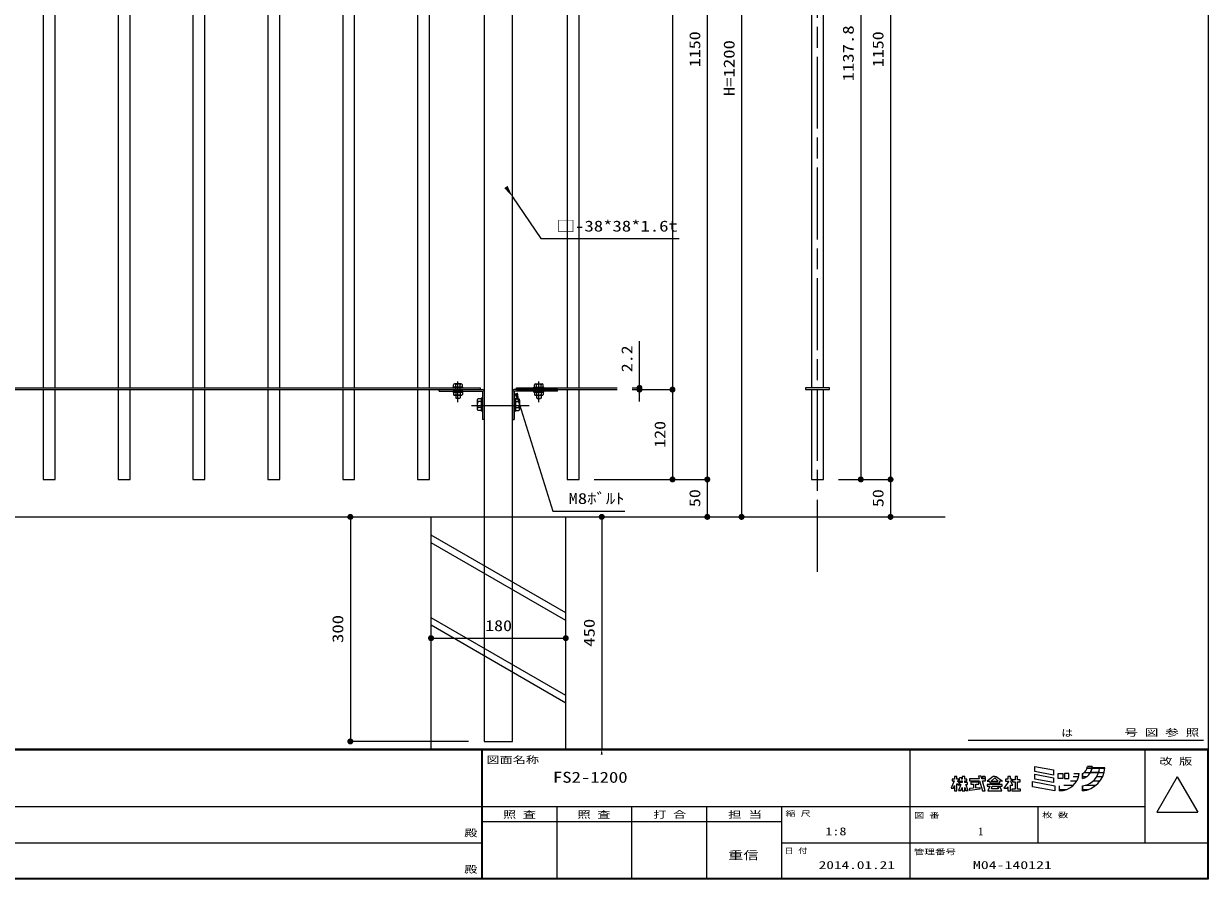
# Model space of a CAD drawing. Units: millimetres on the paper, scale 1:8. Extents: x -204 to 194, y -148 to 137.
# Drawn here: x -4 to 193.7, y -147.9 to -5 of the extents above; entities that cross this region are included whole.
import ezdxf
from ezdxf.enums import TextEntityAlignment as Align

# ---------------------------------------------------------------- set-up
doc = ezdxf.new("R2010")
doc.units = ezdxf.units.MM
doc.linetypes.add('CHAIN', pattern=[18.5, 12, -1.5, 3.5, -1.5])
doc.linetypes.add('DASHED_SPACED', pattern=[12, 6, -6])
for name, color, linetype, lineweight in [('0-1_0', 6, 'Continuous', 25), ('0-2_DIM1', 3, 'Continuous', 25), ('0-3_横桟', 2, 'Continuous', 25), ('0-4_文字', 7, 'Continuous', 25), ('0-6_ｾﾝﾀｰ', 1, 'CHAIN', 25), ('0-7_縦格子', 6, 'Continuous', 25), ('0-8_支柱', 60, 'Continuous', 25), ('0-9_THN', 4, 'Continuous', 9), ('0-A_下地', 30, 'Continuous', 9)]:
    doc.layers.add(name, color=color, linetype=linetype, lineweight=lineweight)
doc.styles.add('ＭＳ ゴシック', font='')
doc.styles.add('ＭＳ 明朝', font='')
doc.styles.get('ＭＳ ゴシック').set_extended_font_data('MS Gothic')
doc.styles.get('ＭＳ 明朝').set_extended_font_data('MS Mincho')

# ---------------------------------------------------------------- blocks, each defined once
blk = doc.blocks.new('filled_dot')
at = {"color": 0, "linetype": 'Continuous', "lineweight": -2, "const_width": 1.25}
blk.add_lwpolyline([(-0.625, 0, 1), (0.625, 0, 1)], format="xyb", close=True, dxfattribs=at)
blk = doc.blocks.new('filled_arrow')
at = {"color": 0, "linetype": 'Continuous', "lineweight": -2}
blk.add_solid([(7.5, 1.25), (0, 0), (7.5, -1.25)], dxfattribs=at)

msp = doc.modelspace()

# ---------------------------------------------------------------- linework, layer by layer
at = {"layer": '0-1_0'}
for p, q in [((193.747, 137.208), (193.747, -147.875)), ((-204.03, -126.083), (193.747, -126.083)), ((-203.887, -126.226), (193.605, -126.226)), ((72.389, -126.083), (72.389, -147.875)), ((72.532, -126.083), (72.532, -147.875)), ((143.91, -126.083), (143.91, -147.875)), ((153.631, -124.654), (192.928, -124.654)), ((153.631, -124.654), (192.928, -124.654)), ((183.207, -141.802), (183.207, -126.083)), ((193.605, -126.226), (193.605, -147.732)), ((167.888, -130.458), (164.811, -129.884)), ((167.888, -129.606), (167.888, -130.458)), ((168.657, -131.043), (168.657, -130.195)), ((168.657, -130.195), (169.455, -130.195)), ((169.455, -130.195), (169.455, -131.043)), ((169.71, -130.195), (169.71, -131.043)), ((170.468, -130.195), (169.71, -130.195)), ((170.468, -131.043), (170.468, -130.195)), ((171.32, -130.195), (172.182, -130.195)), ((171.32, -130.195), (172.182, -130.195)), ((172.726, -131.043), (172.726, -130.195)), ((172.726, -130.195), (172.726, -131.043)), ((173.549, -129.032), (174.366, -129.032)), ((174.083, -130.062), (174.353, -129.245)), ((175.439, -130.062), (174.083, -130.062)), ((174.366, -129.032), (174.353, -129.245)), ((175.6, -129.245), (174.353, -129.245)), ((176.453, -129.245), (175.6, -129.245)), ((176.453, -129.245), (175.6, -129.245)), ((151.363, -131.145), (150.961, -131.145)), ((151.197, -132.638), (151.363, -132.232)), ((151.363, -130.691), (151.363, -131.145)), ((151.782, -130.691), (151.363, -130.691)), ((151.363, -132.232), (151.363, -133.108)), ((151.782, -131.145), (151.782, -130.691)), ((151.782, -133.108), (151.782, -131.938)), ((152.446, -132.02), (152.033, -133.034)), ((152.149, -131.564), (152.258, -130.863)), ((152.515, -131.564), (152.149, -131.564)), ((152.196, -131.726), (152.196, -132.02)), ((152.643, -131.726), (152.196, -131.726)), ((152.196, -132.02), (152.446, -132.02)), ((152.258, -130.863), (152.552, -130.863)), ((152.534, -131.443), (152.515, -131.564)), ((152.534, -131.443), (152.643, -131.443)), ((152.552, -130.863), (152.552, -131.147)), ((152.643, -131.147), (152.552, -131.147)), ((152.643, -130.703), (152.643, -131.147)), ((153.069, -130.703), (152.643, -130.703)), ((152.643, -131.443), (152.643, -131.726)), ((153.069, -131.147), (153.069, -130.703)), ((153.069, -131.726), (153.069, -131.443)), ((153.647, -133.034), (153.27, -132.02)), ((153.9, -131.123), (153.9, -131.41)), ((155.493, -131.123), (153.9, -131.123)), ((153.9, -131.41), (155.572, -131.41)), ((155.444, -131.678), (154.07, -131.678)), ((154.07, -131.678), (154.07, -131.991)), ((154.07, -131.991), (154.538, -131.991)), ((154.538, -131.991), (154.538, -132.618)), ((154.936, -131.991), (155.444, -131.991)), ((154.936, -132.583), (154.936, -131.991)), ((155.444, -131.991), (155.444, -131.678)), ((155.572, -131.41), (156.036, -133.108)), ((156.553, -131.123), (155.952, -131.123)), ((156.03, -131.41), (156.553, -131.41)), ((156.494, -133.108), (156.03, -131.41)), ((156.553, -131.41), (156.553, -131.123)), ((157.838, -130.697), (156.807, -131.475)), ((156.807, -131.475), (157.247, -131.475)), ((159.341, -132.038), (156.821, -132.038)), ((157.276, -132.328), (156.963, -133.108)), ((157.247, -131.475), (157.247, -131.781)), ((157.247, -131.781), (158.923, -131.781)), ((157.51, -131.475), (158.085, -130.917)), ((157.51, -131.475), (158.66, -131.475)), ((157.537, -132.792), (157.649, -132.328)), ((157.649, -132.328), (159.341, -132.328)), ((158.085, -130.697), (157.838, -130.697)), ((158.085, -130.697), (158.332, -130.697)), ((158.66, -131.475), (158.085, -130.917)), ((158.332, -130.697), (159.363, -131.475)), ((159.005, -132.492), (158.633, -132.492)), ((158.633, -132.492), (158.684, -132.792)), ((159.363, -131.475), (158.923, -131.475)), ((158.923, -131.781), (158.923, -131.475)), ((159.281, -133.108), (159.005, -132.492)), ((159.341, -132.328), (159.341, -132.038)), ((160.291, -130.705), (160.291, -131.151)), ((160.698, -130.705), (160.291, -130.705)), ((160.291, -132.452), (160.291, -133.108)), ((160.698, -131.151), (160.698, -130.705)), ((160.974, -131.151), (160.698, -131.151)), ((160.698, -133.108), (160.698, -132.176)), ((160.789, -131.523), (160.974, -131.151)), ((161.079, -131.289), (161.079, -131.601)), ((161.481, -131.289), (161.079, -131.289)), ((161.079, -131.601), (161.481, -131.601)), ((161.481, -130.689), (161.481, -131.289)), ((161.876, -130.689), (161.481, -130.689)), ((161.481, -131.601), (161.481, -132.819)), ((161.876, -131.289), (161.876, -130.689)), ((162.316, -131.289), (161.876, -131.289)), ((161.876, -131.601), (162.316, -131.601)), ((161.876, -132.819), (161.876, -131.601)), ((162.316, -131.601), (162.316, -131.289)), ((164.399, -131.56), (168.114, -132.253)), ((164.399, -132.415), (164.399, -131.56)), ((168.114, -133.108), (164.399, -132.415)), ((168.114, -132.253), (168.114, -133.108)), ((169.455, -131.043), (168.657, -131.043)), ((168.926, -133.108), (168.926, -132.253)), ((168.926, -133.108), (168.926, -132.253)), ((169.71, -131.043), (170.468, -131.043)), ((172.726, -133.108), (172.726, -132.253)), ((172.726, -132.253), (172.726, -133.108)), ((188.566, -130.751), (185.149, -136.67)), ((188.566, -130.751), (191.983, -136.67)), ((151.363, -133.108), (151.782, -133.108)), ((152.033, -133.034), (152.454, -133.034)), ((152.643, -133.108), (153.069, -133.108)), ((153.26, -133.034), (153.647, -133.034)), ((153.935, -132.67), (154.538, -132.618)), ((153.935, -133.054), (153.935, -132.67)), ((155.587, -132.828), (153.935, -133.054)), ((154.936, -132.583), (155.587, -132.527)), ((155.587, -132.527), (155.587, -132.828)), ((156.036, -133.108), (156.494, -133.108)), ((156.963, -133.108), (159.281, -133.108)), ((158.684, -132.792), (157.537, -132.792)), ((160.291, -133.108), (160.698, -133.108)), ((160.959, -132.819), (160.959, -133.108)), ((161.481, -132.819), (160.959, -132.819)), ((160.959, -133.108), (162.413, -133.108)), ((162.413, -132.819), (161.876, -132.819)), ((162.413, -133.108), (162.413, -132.819)), ((-35.333, -135.729), (183.207, -135.729)), ((84.964, -135.729), (84.964, -147.875)), ((97.468, -135.729), (97.468, -147.875)), ((109.971, -135.729), (109.971, -147.875)), ((122.475, -135.729), (122.475, -147.875)), ((165.345, -141.802), (165.345, -135.729)), ((72.46, -138.229), (122.475, -138.229)), ((185.149, -136.67), (191.983, -136.67)), ((-35.333, -141.802), (72.46, -141.802)), ((122.475, -141.802), (193.747, -141.802)), ((193.605, -147.732), (-203.887, -147.732))]:
    msp.add_line(p, q, dxfattribs=at)
at = {"layer": '0-1_0', "lineweight": 13}
for p, q in [((173.057, -130.013), (174.099, -130.013)), ((173.517, -129.298), (174.336, -129.298)), ((174.099, -130.013), (175.455, -130.013)), ((174.336, -129.298), (175.596, -129.298)), ((175.455, -130.013), (176.339, -130.013)), ((175.596, -129.298), (176.45, -129.298)), ((169.604, -132.156), (171.235, -132.156)), ((170.735, -131.442), (171.78, -131.442)), ((171.176, -130.727), (172.078, -130.727)), ((172.726, -130.727), (173.463, -130.727)), ((173.229, -132.156), (175.009, -132.156)), ((174.534, -131.442), (175.674, -131.442)), ((175.129, -130.727), (176.091, -130.727)), ((168.926, -132.871), (170.151, -132.871)), ((172.726, -132.871), (173.784, -132.871))]:
    msp.add_line(p, q, dxfattribs=at)
at = {"layer": '0-1_0'}
for points in [[(193.747, -147.875), (-204.03, -147.875), (-204.03, 137.208)], [(164.811, -129.884), (164.811, -129.032), (167.888, -129.606)], [(164.811, -131.137), (164.811, -130.34), (167.888, -130.914)], [(174.083, -130.062), (174.353, -129.245), (174.366, -129.032), (173.549, -129.032)], [(175.6, -129.245), (174.353, -129.245), (174.083, -130.062), (175.439, -130.062)], [(151.294, -131.431), (150.802, -132.638), (151.197, -132.638)], [(150.961, -131.145), (150.961, -131.431), (151.294, -131.431)], [(151.818, -131.431), (152.084, -131.431), (152.084, -131.145), (151.782, -131.145)], [(151.818, -131.431), (152.084, -131.693), (152.084, -132.236), (151.782, -131.938)], [(153.069, -131.443), (153.408, -131.443), (153.408, -131.147), (153.069, -131.147)], [(153.27, -132.02), (153.536, -132.02), (153.536, -131.726), (153.069, -131.726)], [(155.952, -131.123), (155.825, -130.66), (155.367, -130.66), (155.493, -131.123)], [(156.821, -132.038), (156.821, -132.328), (157.276, -132.328)], [(160.427, -131.472), (159.617, -132.664), (160.147, -132.664), (160.291, -132.452)], [(160.291, -131.151), (159.865, -131.151), (159.865, -131.472), (160.427, -131.472)], [(160.698, -132.176), (161.124, -132.176), (160.789, -131.523)], [(167.888, -130.914), (167.888, -131.711), (164.811, -131.137)], [(152.454, -133.034), (152.643, -132.555), (152.643, -133.108)], [(153.069, -133.108), (153.069, -132.52), (153.26, -133.034)]]:
    msp.add_lwpolyline(points, dxfattribs=at)
msp.add_lwpolyline([(156.046, -130.66), (156.411, -130.66), (156.511, -131.025), (156.146, -131.025)], close=True, dxfattribs=at)
for centre, radius, start, end in [((168.926, -129.832), 3.277, 270.00003, 353.63117), ((172.294, -129.017), 1.255, 290.10268, 359.28711), ((172.294, -129.017), 2.072, 282.01614, 329.69657), ((172.367, -129.032), 4.092, 275.03009, 357.02873), ((172.367, -129.032), 3.241, 276.3561, 341.47286), ((172.367, -129.032), 3.241, 341.47286, 356.24741)]:
    msp.add_arc(centre, radius, start, end, dxfattribs=at)
at = {"layer": '0-2_DIM1'}
for p, q in [((104.285, 62.649), (104.285, -66.101)), ((110.102, 62.649), (110.102, -81.101)), ((115.824, 62.649), (115.824, -87.351)), ((140.694, 62.649), (140.694, -81.101)), ((135.72, 61.124), (135.72, -81.101)), ((98.776, -68.101), (98.776, -58.033)), ((97.537, -65.826), (98.932, -65.826)), ((97.537, -66.101), (104.441, -66.101)), ((97.537, -66.101), (104.441, -66.101)), ((97.537, -66.101), (98.932, -66.101)), ((104.285, -66.101), (104.285, -81.101)), ((91.212, -81.101), (110.258, -81.101)), ((91.412, -81.101), (104.441, -81.101)), ((91.412, -81.101), (110.258, -81.101)), ((110.102, -81.101), (110.102, -87.351)), ((132, -81.101), (135.876, -81.101)), ((132.025, -81.101), (140.851, -81.101)), ((132.025, -81.101), (140.851, -81.101)), ((140.694, -81.101), (140.694, -87.351)), ((50.497, -87.351), (50.497, -124.851)), ((92.468, -87.351), (92.468, -126.083)), ((97.537, -87.351), (115.981, -87.351)), ((63.969, -107.607), (86.469, -107.607)), ((70.219, -124.851), (50.341, -124.851))]:
    msp.add_line(p, q, dxfattribs=at)
at = {"layer": '0-3_横桟'}
for p, q in [((-171.781, -65.826), (72.219, -65.826)), ((-171.656, -66.101), (72.094, -66.101)), ((72.219, -66.101), (72.219, -65.826)), ((78.219, -65.826), (95.037, -65.826)), ((78.219, -66.101), (78.219, -65.826)), ((78.219, -66.101), (95.037, -66.101)), ((130.507, -65.826), (126.507, -65.826)), ((130.507, -66.101), (130.507, -65.826))]:
    msp.add_line(p, q, dxfattribs=at)
msp.add_lwpolyline([(126.507, -65.826), (126.507, -66.101), (130.507, -66.101)], dxfattribs=at)
at = {"layer": '0-4_文字'}
for points in [[(77.594, -33.922), (82.281, -40.88), (84.281, -40.88), (105.413, -40.88)], [(78.766, -68.601), (84.297, -86.372), (86.297, -86.372), (96.351, -86.372)]]:
    msp.add_lwpolyline(points, dxfattribs=at)
at = {"layer": '0-6_ｾﾝﾀｰ'}
for p, q in [((128.507, -96.509), (128.507, 64.127)), ((68.469, -68.195), (68.469, -64.719)), ((81.969, -68.195), (81.969, -64.719)), ((81.969, -68.195), (81.969, -64.719)), ((70.7, -68.726), (80.362, -68.726))]:
    msp.add_line(p, q, dxfattribs=at)
at = {"layer": '0-7_縦格子'}
for p, q in [((-0.775, 61.124), (-0.775, -65.826)), ((1.212, -65.826), (1.212, 61.124)), ((11.725, 61.124), (11.725, -65.826)), ((13.712, -65.826), (13.712, 61.124)), ((24.225, 61.124), (24.225, -65.826)), ((26.212, -65.826), (26.212, 61.124)), ((36.725, 61.124), (36.725, -65.826)), ((38.712, -65.826), (38.712, 61.124)), ((49.225, 61.124), (49.225, -65.826)), ((51.212, -65.826), (51.212, 61.124)), ((61.725, 61.124), (61.725, -65.826)), ((63.712, -65.826), (63.712, 61.124)), ((86.725, 61.124), (86.725, -65.826)), ((88.712, -65.826), (88.712, 61.124)), ((127.513, 61.124), (127.513, -65.826)), ((129.5, -65.826), (129.5, 61.124))]:
    msp.add_line(p, q, dxfattribs=at)
for points in [[(-0.775, -66.101), (-0.775, -81.101), (1.212, -81.101), (1.212, -66.101)], [(11.725, -66.101), (11.725, -81.101), (13.712, -81.101), (13.712, -66.101)], [(24.225, -66.101), (24.225, -81.101), (26.212, -81.101), (26.212, -66.101)], [(36.725, -66.101), (36.725, -81.101), (38.712, -81.101), (38.712, -66.101)], [(49.225, -66.101), (49.225, -81.101), (51.212, -81.101), (51.212, -66.101)], [(61.725, -66.101), (61.725, -81.101), (63.712, -81.101), (63.712, -66.101)], [(86.725, -66.101), (86.725, -81.101), (88.712, -81.101), (88.712, -66.101)], [(127.513, -66.101), (127.513, -81.101), (129.5, -81.101), (129.5, -66.101)]]:
    msp.add_lwpolyline(points, dxfattribs=at)
at = {"layer": '0-8_支柱'}
msp.add_lwpolyline([(72.844, -124.851), (77.594, -124.851), (77.594, 63.899), (72.844, 63.899)], close=True, dxfattribs=at)
at = {"layer": '0-9_THN'}
for p, q in [((-202.392, -87.351), (63.969, -87.351)), ((63.969, -126.083), (63.969, -87.351)), ((63.969, -87.351), (86.469, -87.351)), ((86.469, -103.402), (63.969, -90.412)), ((86.469, -104.652), (63.969, -91.662)), ((86.469, -117.189), (63.969, -104.199)), ((86.469, -118.439), (63.969, -105.449))]:
    msp.add_line(p, q, dxfattribs=at)
msp.add_lwpolyline([(86.469, -126.083), (86.469, -87.351), (149.793, -87.351)], dxfattribs=at)
at = {"layer": '0-A_下地'}
for p, q in [((69.021, -65.153), (67.916, -65.153)), ((81.416, -65.153), (82.521, -65.153)), ((65.344, -66.376), (65.344, -66.101)), ((65.344, -66.101), (72.569, -66.101)), ((65.344, -66.376), (72.569, -66.376)), ((69.294, -65.676), (67.644, -65.676)), ((67.644, -66.526), (67.644, -66.376)), ((69.294, -66.376), (67.644, -66.376)), ((69.294, -66.526), (67.644, -66.526)), ((67.732, -65.676), (67.732, -65.287)), ((69.206, -65.676), (67.732, -65.676)), ((67.732, -66.526), (67.732, -66.915)), ((67.797, -66.526), (69.14, -66.526)), ((69.021, -67.05), (67.916, -67.05)), ((68.094, -67.05), (68.094, -67.414)), ((68.1, -65.676), (68.1, -65.287)), ((68.1, -66.526), (68.1, -66.915)), ((68.837, -65.676), (68.837, -65.287)), ((68.837, -66.526), (68.837, -66.915)), ((68.844, -67.05), (68.844, -67.414)), ((69.206, -65.676), (69.206, -65.287)), ((69.206, -66.526), (69.206, -66.915)), ((69.294, -66.526), (69.294, -66.376)), ((72.569, -66.376), (72.569, -71.101)), ((72.844, -66.376), (72.844, -71.101)), ((77.594, -66.376), (77.594, -71.101)), ((85.094, -66.101), (77.869, -66.101)), ((77.869, -66.376), (77.869, -71.101)), ((85.094, -66.376), (77.869, -66.376)), ((81.144, -65.676), (82.794, -65.676)), ((81.144, -65.676), (82.794, -65.676)), ((81.144, -65.826), (81.144, -65.676)), ((81.144, -65.826), (82.794, -65.826)), ((81.144, -66.376), (82.794, -66.376)), ((81.144, -66.526), (81.144, -66.376)), ((81.144, -66.526), (82.794, -66.526)), ((81.232, -65.676), (81.232, -65.287)), ((81.232, -65.676), (82.706, -65.676)), ((81.232, -66.526), (81.232, -66.915)), ((82.64, -66.526), (81.297, -66.526)), ((81.416, -67.05), (82.521, -67.05)), ((81.594, -67.05), (81.594, -67.414)), ((81.6, -65.676), (81.6, -65.287)), ((81.6, -66.526), (81.6, -66.915)), ((82.337, -65.676), (82.337, -65.287)), ((82.337, -66.526), (82.337, -66.915)), ((82.706, -65.676), (82.706, -65.287)), ((82.706, -66.526), (82.706, -66.915)), ((82.794, -65.826), (82.794, -65.676)), ((82.794, -66.526), (82.794, -66.376)), ((85.094, -66.376), (85.094, -66.101)), ((68.094, -67.414), (68.169, -67.601)), ((71.671, -67.864), (71.671, -69.338)), ((72.369, -67.619), (71.85, -67.619)), ((72.369, -68.11), (71.85, -68.11)), ((72.369, -69.092), (71.85, -69.092)), ((72.369, -67.501), (72.369, -69.701)), ((72.369, -67.501), (72.369, -69.701)), ((72.569, -67.501), (72.369, -67.501)), ((72.369, -67.619), (72.369, -69.584)), ((72.569, -67.501), (72.569, -69.701)), ((78.069, -67.501), (78.069, -69.701)), ((78.069, -67.619), (78.587, -67.619)), ((78.069, -67.619), (78.069, -69.584)), ((78.069, -68.11), (78.587, -68.11)), ((78.069, -69.092), (78.587, -69.092)), ((78.766, -67.864), (78.766, -69.338)), ((81.594, -67.414), (81.669, -67.601)), ((81.669, -67.601), (82.269, -67.601)), ((72.369, -69.584), (71.85, -69.584)), ((72.569, -69.701), (72.369, -69.701)), ((72.844, -71.101), (72.569, -71.101)), ((77.594, -71.101), (77.869, -71.101)), ((78.069, -69.584), (78.587, -69.584))]:
    msp.add_line(p, q, dxfattribs=at)
at = {"layer": '0-A_下地', "linetype": 'DASHED_SPACED'}
for p, q in [((68.094, -66.526), (68.094, -65.676)), ((68.844, -66.526), (68.844, -65.676)), ((81.594, -66.526), (81.594, -65.676)), ((82.344, -66.526), (82.344, -65.676))]:
    msp.add_line(p, q, dxfattribs=at)
at = {"layer": '0-A_下地'}
for points in [[(69.294, -65.826), (67.644, -65.826), (67.644, -65.676)], [(69.294, -65.826), (69.294, -65.676), (67.644, -65.676)], [(82.344, -67.05), (82.344, -67.414), (82.269, -67.601)], [(68.844, -67.414), (68.769, -67.601), (68.169, -67.601)], [(77.869, -67.501), (77.869, -69.701), (78.069, -69.701)], [(77.869, -67.501), (78.069, -67.501), (78.069, -69.701)]]:
    msp.add_lwpolyline(points, dxfattribs=at)
for centre, radius, start, end in [((67.916, -65.346), 0.194, 17.74657, 162.25343), ((68.469, -65.724), 0.571, 49.83207, 130.16793), ((69.021, -65.346), 0.194, 17.74657, 162.25343), ((81.416, -65.346), 0.194, 17.74657, 162.25343), ((81.969, -65.724), 0.571, 49.83207, 130.16793), ((82.521, -65.346), 0.194, 17.74657, 162.25343), ((67.916, -66.856), 0.194, 197.74657, 342.25343), ((68.469, -66.479), 0.571, 229.83207, 310.16793), ((69.021, -66.856), 0.194, 197.74657, 342.25343), ((72.569, -66.376), 0.275, 0, 90), ((77.869, -66.376), 0.275, 90, 180), ((81.416, -66.856), 0.194, 197.74657, 342.25343), ((81.969, -66.479), 0.571, 229.83207, 310.16793), ((82.521, -66.856), 0.194, 197.74657, 342.25343), ((71.929, -67.864), 0.258, 107.74657, 252.25343), ((72.432, -68.601), 0.761, 139.83207, 220.16793), ((71.929, -69.338), 0.258, 107.74657, 252.25343), ((78.508, -67.864), 0.258, 287.74657, 72.25343), ((78.005, -68.601), 0.761, 319.83207, 40.16793), ((78.508, -69.338), 0.258, 287.74657, 72.25343)]:
    msp.add_arc(centre, radius, start, end, dxfattribs=at)

# ---------------------------------------------------------------- block references
at = {"layer": '0-2_DIM1'}
for name, p, xscale, yscale, rotation in [('filled_dot', (98.776, -65.826), 0.4, 0.4, 270), ('filled_dot', (98.776, -66.101), 0.4, 0.4, 90), ('filled_dot', (104.285, -66.101), 0.4, 0.4, 270), ('filled_dot', (104.285, -66.101), 0.4, 0.4, 90), ('filled_dot', (104.285, -81.101), 0.4, 0.4, 270), ('filled_dot', (110.102, -81.101), 0.4, 0.4, 90), ('filled_dot', (110.102, -81.101), 0.4, 0.4, 270), ('filled_dot', (135.72, -81.101), 0.4, 0.4, 270), ('filled_dot', (140.694, -81.101), 0.4, 0.4, 270), ('filled_dot', (140.694, -81.101), 0.4, 0.4, 90), ('filled_dot', (50.497, -87.351), 0.4, 0.4, 90), ('filled_dot', (92.468, -87.351), 0.4, 0.4, 90), ('filled_dot', (110.102, -87.351), 0.4, 0.4, 270), ('filled_dot', (115.824, -87.351), 0.4, 0.4, 270), ('filled_dot', (140.694, -87.351), 0.4, 0.4, 270), ('filled_dot', (63.969, -107.607), 0.4, 0.4, 180), ('filled_dot', (50.497, -124.851), 0.4, 0.4, 270), ('filled_arrow', (92.468, -126.083), 0.133, 0.133, 270)]:
    msp.add_blockref(name, p, dxfattribs=dict(at, xscale=xscale, yscale=yscale, rotation=rotation))
at = {"layer": '0-2_DIM1', "xscale": 0.4, "yscale": 0.4}
msp.add_blockref('filled_dot', (86.469, -107.607), dxfattribs=at)
at = {"layer": '0-4_文字', "xscale": 0.267, "yscale": 0.267}
for p, rotation in [((77.594, -33.922), 124), ((78.766, -68.601), 107.3)]:
    msp.add_blockref('filled_arrow', p, dxfattribs=dict(at, rotation=rotation))

# ---------------------------------------------------------------- texts
at = {"layer": '0-1_0', "style": 'ＭＳ 明朝'}
for s, height, width, p in [('は', 1.152, 1.25, (169.201, -124.356)), ('号 図 参 照', 1.152, 1.45, (179.711, -124.298)), ('図面名称', 1.152, 1.4, (73.213, -128.85)), ('改 版', 1.152, 1.4, (185.569, -129.097)), ('照 査', 1.152, 1.4, (75.99, -137.984)), ('照 査', 1.152, 1.4, (88.427, -137.984)), ('打 合', 1.152, 1.4, (101.079, -137.984)), ('担 当', 1.152, 1.45, (113.563, -137.984)), ('縮 尺', 0.8905, 1.4, (123.141, -137.607)), ('図 番', 0.8905, 1.4, (144.631, -137.91)), ('枚 数', 0.8905, 1.45, (166, -137.865)), ('殿', 1.152, 1.4, (69.512, -141.074)), ('日 付', 0.8905, 1.25, (122.956, -143.821)), ('管理番号', 0.8905, 1.45, (144.579, -144.01)), ('殿', 1.152, 1.4, (69.512, -147.147))]:
    msp.add_text(s, height=height, dxfattribs=dict(at, width=width)).set_placement(p, align=Align.BOTTOM_LEFT)
at = {"layer": '0-1_0', "color": 7}
for s, height, style, width, p in [('FS2-1200', 1.833, 'ＭＳ ゴシック', 1.25, (84.326, -132.304)), ('1:8', 1.336, 'ＭＳ 明朝', 1.3, (129.792, -140.935)), ('1', 1.336, 'ＭＳ 明朝', 0.85, (155.367, -140.935)), ('重信', 1.336, 'ＭＳ 明朝', 1.4, (113.562, -144.937)), ('2014.01.21', 1.336, 'ＭＳ 明朝', 1.4, (128.699, -146.563)), ('M04-140121', 1.336, 'ＭＳ 明朝', 1.45, (154.45, -146.563))]:
    msp.add_text(s, height=height, dxfattribs=dict(at, style=style, width=width)).set_placement(p, align=Align.BOTTOM_LEFT)
at = {"layer": '0-2_DIM1', "style": 'ＭＳ ゴシック'}
for s, width, p in [('1137.8', 1.25, (135.095, -14.621)), ('1150', 1.2, (109.477, -12.253)), ('H=1200', 1.25, (115.199, -17.085)), ('1150', 1.2, (140.069, -12.253)), ('2.2', 1.2, (98.151, -63.201)), ('120', 1.2, (103.66, -75.816)), ('50', 1.2, (109.477, -85.717)), ('50', 1.2, (140.069, -85.717)), ('300', 1.25, (49.872, -108.405)), ('450', 1.25, (91.843, -109.039))]:
    msp.add_text(s, height=1.833, rotation=90, dxfattribs=dict(at, width=width)).set_placement(p, align=Align.BOTTOM_LEFT)
at = {"layer": '0-2_DIM1', "style": 'ＭＳ ゴシック', "width": 1.2}
msp.add_text('180', height=1.833, dxfattribs=at).set_placement((73.004, -106.982), align=Align.BOTTOM_LEFT)
at = {"layer": '0-4_文字', "style": 'ＭＳ ゴシック', "width": 1.25}
for s, p in [('□-38*38*1.6t', (84.906, -40.255)), ('M8ﾎﾞﾙﾄ', (86.922, -85.747))]:
    msp.add_text(s, height=1.833, dxfattribs=at).set_placement(p, align=Align.BOTTOM_LEFT)

doc.saveas('drawing.dxf')
